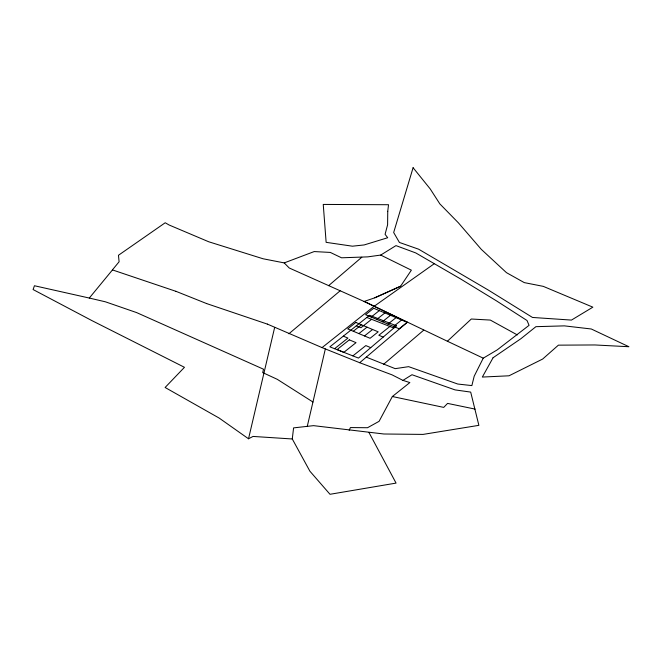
<?xml version="1.0" encoding="UTF-8"?>
<svg xmlns="http://www.w3.org/2000/svg" width="662" height="662" viewBox="0 0 662 662"><rect width="100%" height="100%" fill="white"/><g stroke="black" fill="none" stroke-linecap="round" stroke-linejoin="round"><path stroke-width="0.99" d="M368.933 432.443L396.066 483.103L329.999 494.291L309.907 471.212L292.273 438.956L293.589 427.884L313.548 425.649L383.902 433.999L423.051 434.404L478.874 425.343L470.69 392.094L455.042 389.893L411.996 374.733L402.951 380.385L392.111 374.882L359.706 362.718L322.055 347.608L267.374 324.107M292.323 438.98L253.025 436.432L248.523 438.782L274.664 327.392M307.259 426.386L325.34 348.932M349.172 430.292L350.413 427.569L367.518 427.726L379.086 421.33L392.351 396.521L409.861 382.57L402.951 380.385M175.984 291.338L112.408 269.897L119.102 261.763L118.465 255.267L165.21 222.763L169.1 224.997L208.745 241.779L263.079 258.768L284.213 262.905L314.202 251.568L330.321 252.429L341.551 257.799L367.766 256.864L380.716 255.069L395.975 245.619L415.761 252.934L460.371 278.81L496.442 300.854L527.018 320.507L529.062 325.34L497.17 349.917L483.252 358.167L474.191 376.215L471.865 385.59L457.748 384.034L408.653 366.657L395.181 368.651L366.26 357.124M248.523 438.782L219.163 418.07L165.111 387.485L184.458 367.302L91.886 320.59L33.1 289.551L34.441 285.744L89.304 298.049L112.466 269.922M284.213 262.905L289.22 267.986L366.036 302.335L447.396 341.236L471.311 319.018L490.319 320.069L517.303 334.914M328.617 285.67L361.808 257.228M383.679 364.241L423.738 330.148M359.706 362.718L407.246 322.328L373.707 308.26L365.59 314.715L399.12 328.782L407.246 322.328M288.872 333.78L340.119 290.833M322.055 347.608L374.121 306.249M353.301 331.257L361.427 324.802M371.175 317.057L379.301 310.602M334.575 348.709L347.947 338.083L343.321 336.147M371.581 319.307L360.947 327.756L356.322 325.82M358.895 333.598L367.021 327.144M376.769 319.398L384.887 312.944M364.481 335.948L372.607 329.494M382.355 321.749L390.481 315.294M387.94 324.09L396.066 317.636M352.871 355.883L365.829 345.589L370.753 347.649M389.877 326.49L378.829 335.262L383.182 337.09M393.534 326.44L401.652 319.986M374.187 306.258L434.305 263.691M374.758 297.792L400.609 286.199L411.359 270.17L380.716 255.069M400.667 286.216L374.816 297.809L364.133 301.458M475.101 409.099L447.578 403.398L443.722 407.395L392.351 396.521M89.304 298.049L105.415 301.814L136.629 312.596L263.534 369.222L262.69 372.582L277.254 379.318L312.96 402.024M206.594 303.568L267.431 324.132M366.847 317.454L393.832 328.038M175.935 291.313L206.652 303.585M447.338 341.211L483.252 358.167M364.232 301.458L407.304 322.344M387.75 211.319L387.601 224.799L385.085 234.323L387.7 237.732L364.174 244.94L352.407 246.19L326.134 242.342L323.246 204.426L388.528 204.724L387.75 211.319M413.096 167.709L393.675 232.519L399.418 242.458L418.641 249.202L488.44 290.146L532.496 317.454L571.455 320.085L592.862 307.168L543.279 286.365L524.263 282.608L506.463 272.653L481.307 249.367L458.303 222.738L439.866 203.913L430.226 188.943L413.096 167.709M493.058 357.753L482.333 377.059L509.02 375.793L542.65 359.052L558.405 345.15L594.915 344.96L628.9 346.731L591.282 328.989L564.413 325.87L535.914 326.672L520.936 338.679L493.058 357.753M396.464 325.812L358.473 358.084L329.85 346.847L369.595 315.269L396.464 325.812M355.842 322.452L347.716 328.906L370.075 338.29L378.192 331.836L355.842 322.452M349.321 339.846L337.14 349.528L343.843 352.341L356.032 342.659L349.321 339.846"/></g></svg>
